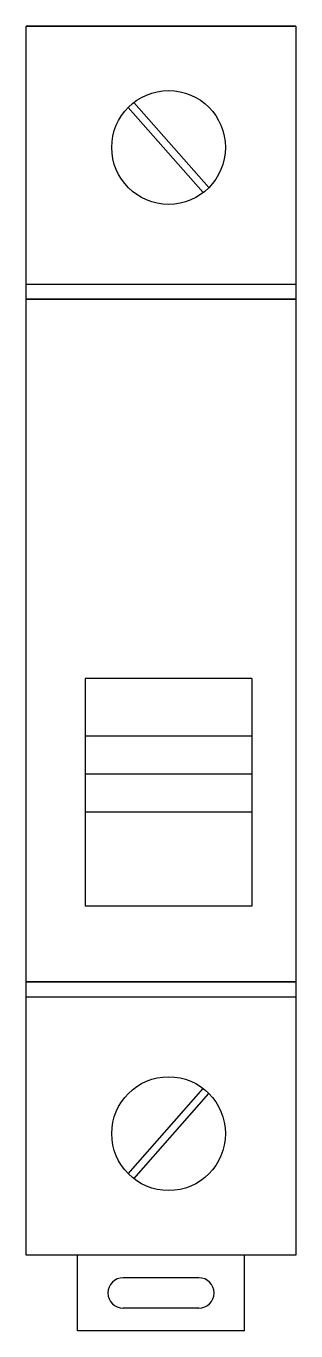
# Model space of a CAD drawing. Header units: millimetres. Extents: x 0 to 17.8, y 0 to 86.
import ezdxf

# ---------------------------------------------------------------- set-up
doc = ezdxf.new("R2010")
doc.units = ezdxf.units.MM
doc.layers.add('THIET BI DIEN', color=5, linetype='Continuous')

# ---------------------------------------------------------------- blocks, each defined once
blk = doc.blocks.new('MCB1P')
at = {"layer": 'THIET BI DIEN'}
for p, q in [((8.9, 0), (-8.9, 0)), ((-1.7873, -5.028341), (3.162309, -10.640949)), ((-2.162309, -5.359051), (2.7873, -10.971659)), ((8.9, -18), (-8.9, -18)), ((6, -43), (-5, -43)), ((-5, -43), (-5, -58)), ((6, -43), (6, -58)), ((6, -46.8), (-5, -46.8)), ((6, -49.3), (-5, -49.3)), ((6, -51.8), (-5, -51.8)), ((6, -58), (-5, -58)), ((8.9, -63), (-8.9, -63)), ((-2.162309, -75.640949), (2.7873, -70.028341)), ((-1.7873, -75.971659), (3.162309, -70.359051)), ((8.9, -81), (-8.9, -81)), ((-5.5, -86), (-5.5, -81)), ((5.5, -86), (5.5, -81)), ((2.5, -82.5), (-2.5, -82.5)), ((2.5, -84.5), (-2.5, -84.5)), ((5.5, -86), (-5.5, -86))]:
    blk.add_line(p, q, dxfattribs=at)
at = {"layer": 'THIET BI DIEN', "ltscale": 15}
for points in [[(-8.9, -18), (-8.9, 0), (8.9, 0), (8.9, -18)], [(-8.9, -63), (-8.9, -18), (8.9, -18), (8.9, -63)], [(-8.9, -81), (-8.9, -63), (8.9, -63), (8.9, -81)]]:
    blk.add_lwpolyline(points, close=True, dxfattribs=at)
at = {"layer": 'THIET BI DIEN', "color": 6, "ltscale": 15}
blk.add_lwpolyline([(-8.9, -64), (-8.9, -17), (8.9, -17), (8.9, -64)], close=True, dxfattribs=at)
at = {"layer": 'THIET BI DIEN'}
for centre in [(0.5, -8), (0.5, -73)]:
    blk.add_circle(centre, 3.75, dxfattribs=at)
for centre, start, end in [((-2.5, -83.5), 90, 270), ((2.5, -83.5), 270, 90)]:
    blk.add_arc(centre, 1, start, end, dxfattribs=at)

msp = doc.modelspace()

# ---------------------------------------------------------------- block references
msp.add_blockref('MCB1P', (8.9, 86))

doc.saveas('drawing.dxf')
